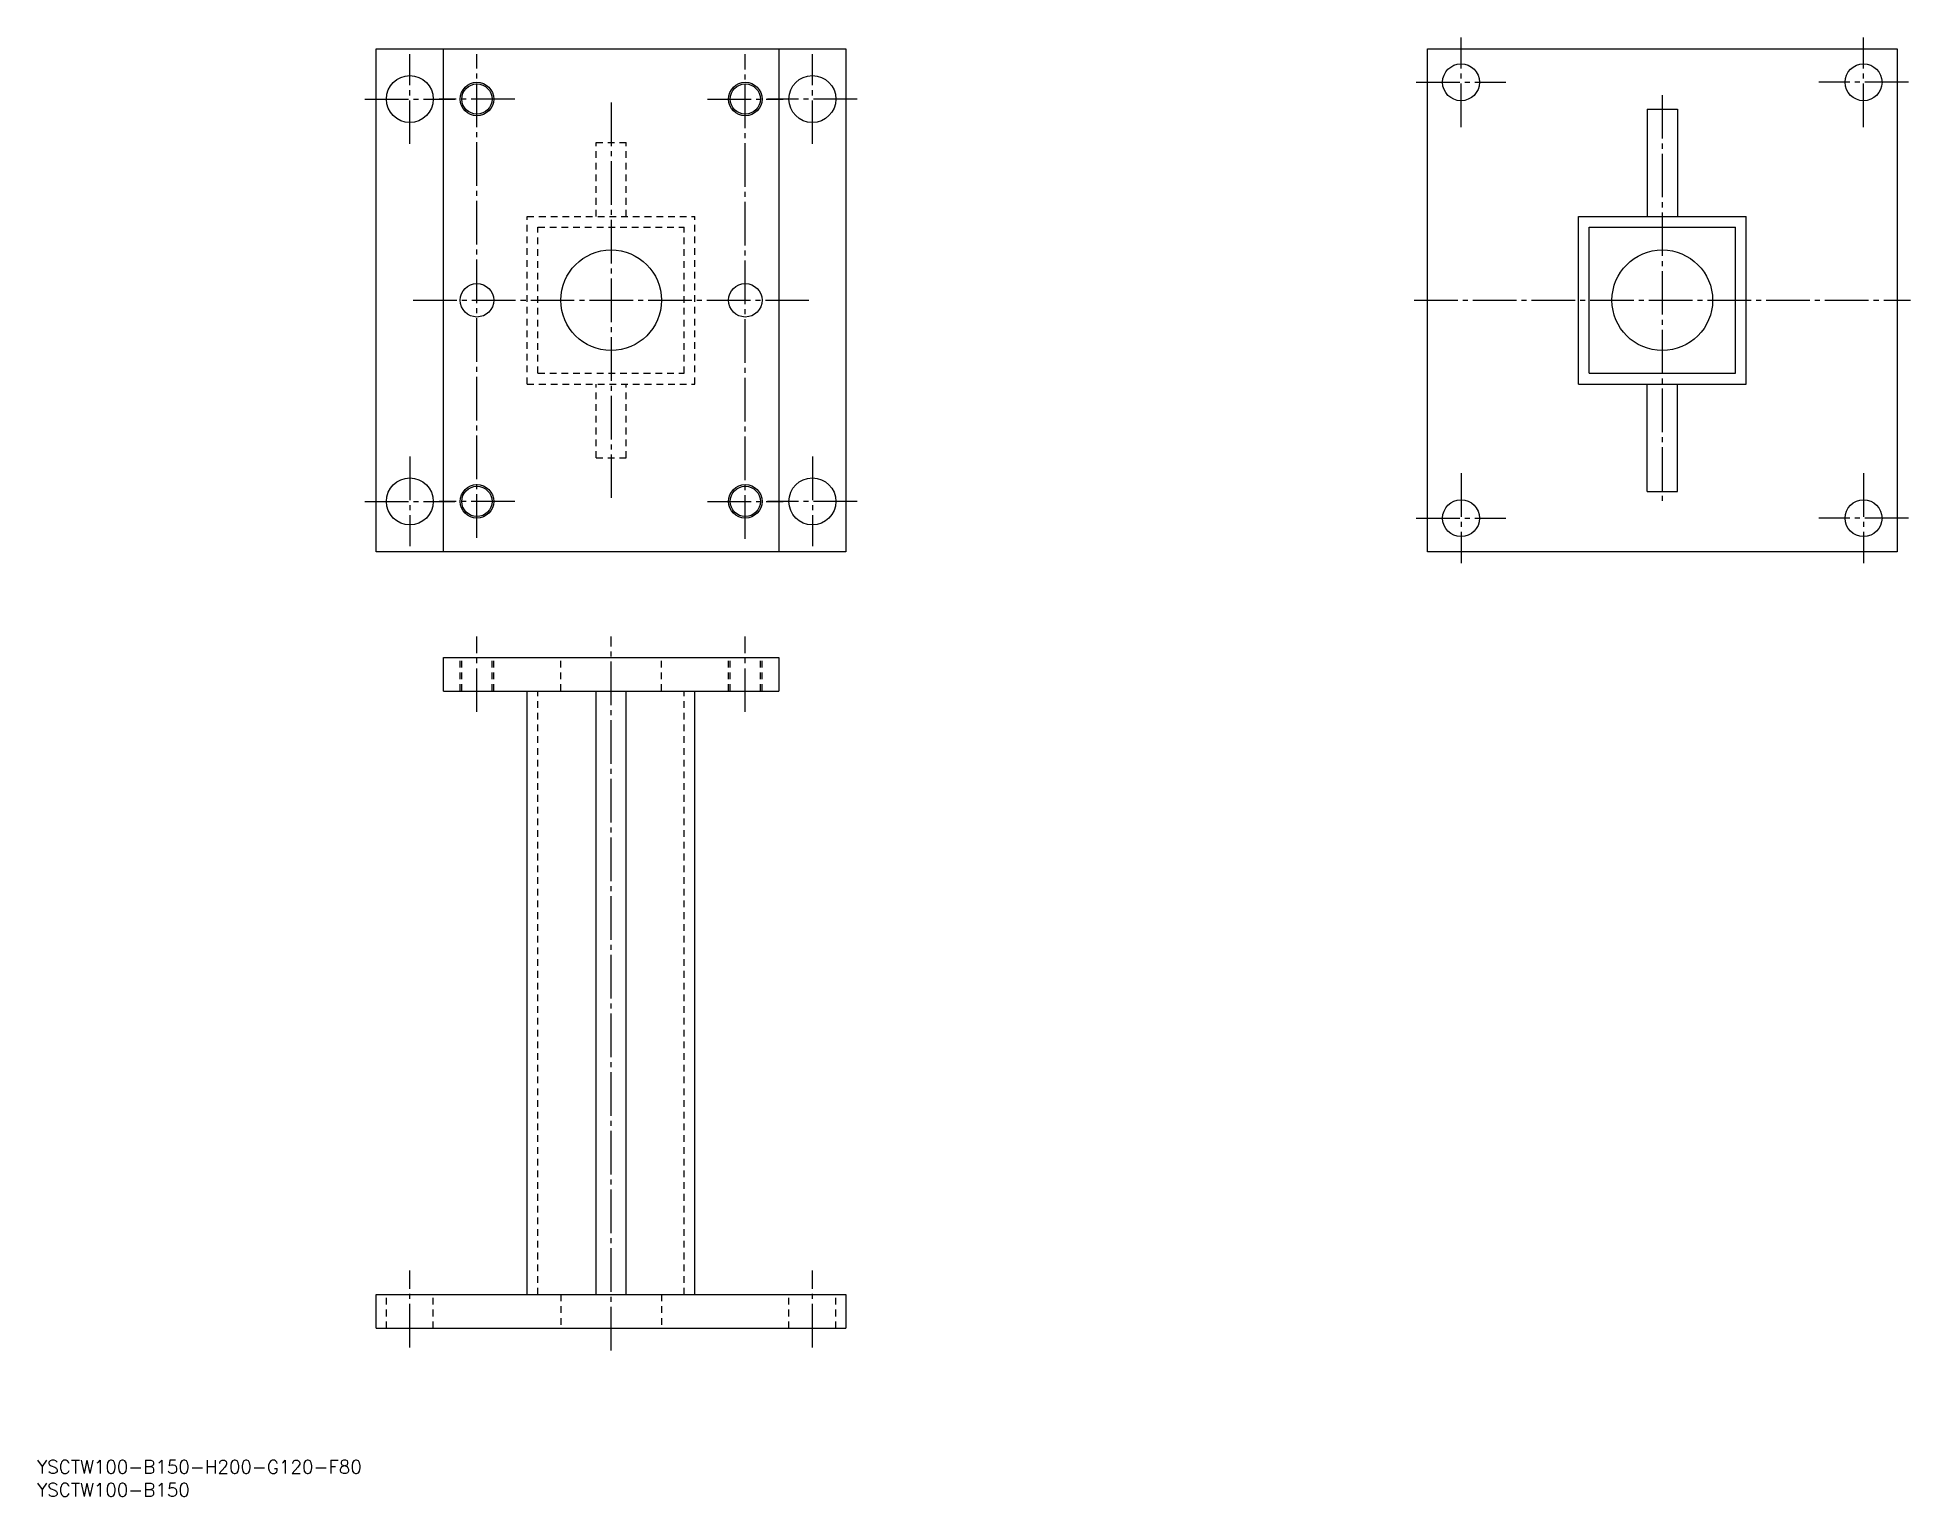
# Model space of a CAD drawing. Extents: x -43 to 515, y 105 to 540.
import ezdxf

# ---------------------------------------------------------------- set-up
doc = ezdxf.new("R2010")
doc.units = 0
doc.linetypes.add('CENTER', pattern=[17.5, 13, -1.5, 1.5, -1.5])
doc.linetypes.add('DASHED', pattern=[3.5, 2, -1.5])
doc.layers.get('0').update_dxf_attribs({"linetype": 'CONTINUOUS'})
doc.layers.add('CENTER', color=1, linetype='CENTER')
doc.styles.get("Standard").update_dxf_attribs({"font": 'txt.shx', "bigfont": '@extfont2.shx'})

msp = doc.modelspace()

# ---------------------------------------------------------------- linework, layer by layer
at = {"color": 7, "linetype": 'CONTINUOUS'}
for p, q in [((58, 536.6), (198, 536.6)), ((58, 386.6), (58, 536.6)), ((78, 386.6), (78, 536.6)), ((178, 536.6), (178, 386.6)), ((198, 536.6), (198, 386.6)), ((371.37, 386.6), (371.37, 536.6)), ((371.37, 536.6), (511.37, 536.6)), ((511.37, 536.6), (511.37, 386.6)), ((436.87, 518.6), (436.87, 486.6)), ((436.87, 518.6), (445.87, 518.6)), ((445.87, 518.6), (445.87, 486.6)), ((416.37, 486.6), (466.37, 486.6)), ((416.37, 436.6), (416.37, 486.6)), ((466.37, 436.6), (466.37, 486.6)), ((419.57, 483.4), (463.17, 483.4)), ((419.57, 439.8), (419.57, 483.4)), ((463.17, 439.8), (463.17, 483.4)), ((78, 461.6), (78, 461.6)), ((416.37, 436.6), (466.37, 436.6)), ((419.57, 439.8), (463.17, 439.8)), ((436.87, 404.6), (436.87, 436.6)), ((445.87, 404.6), (445.87, 436.6)), ((436.87, 404.6), (445.87, 404.6)), ((198, 386.6), (58, 386.6)), ((511.37, 386.6), (371.37, 386.6)), ((78, 345.05), (78, 355.05)), ((78, 355.05), (178, 355.05)), ((178, 355.05), (178, 345.05)), ((78, 345.05), (178, 345.05)), ((58, 155.05), (58, 165.05)), ((58, 165.05), (198, 165.05)), ((198, 165.05), (198, 155.05)), ((58, 155.05), (198, 155.05))]:
    msp.add_line(p, q, dxfattribs=at)
at = {"color": 3, "linetype": 'DASHED'}
for p, q in [((123.5, 508.6), (132.5, 508.6)), ((123.5, 486.6), (123.5, 508.6)), ((132.5, 486.6), (132.5, 508.6)), ((103, 436.6), (103, 486.6)), ((103, 486.6), (153, 486.6)), ((153, 436.6), (153, 486.6)), ((106.2, 439.8), (106.2, 483.4)), ((106.2, 483.4), (149.8, 483.4)), ((149.8, 439.8), (149.8, 483.4)), ((103, 436.6), (153, 436.6)), ((106.2, 439.8), (149.8, 439.8)), ((123.5, 414.6), (123.5, 436.6)), ((132.5, 414.6), (132.5, 436.6)), ((123.5, 414.6), (132.5, 414.6)), ((83, 345.05), (83, 355.05)), ((83.49, 345.05), (83.49, 355.05)), ((92.51, 345.05), (92.51, 355.05)), ((93, 345.05), (93, 355.05)), ((113, 345.05), (113, 355.05)), ((143, 345.05), (143, 355.05)), ((163, 345.05), (163, 355.05)), ((163.49, 345.05), (163.49, 355.05)), ((172.51, 345.05), (172.51, 355.05)), ((173, 345.05), (173, 355.05)), ((106.2, 165.05), (106.2, 345.05)), ((149.8, 165.05), (149.8, 345.05)), ((61, 155.05), (61, 165.05)), ((75, 155.05), (75, 165.05)), ((113, 165.05), (113, 155.05)), ((143, 165.05), (143, 155.05)), ((181, 155.05), (181, 165.05)), ((195, 155.05), (195, 165.05))]:
    msp.add_line(p, q, dxfattribs=at)
at = {"color": 7}
for p, q in [((103, 165.05), (103, 345.05)), ((123.5, 165.05), (123.5, 345.05)), ((132.5, 165.05), (132.5, 345.05)), ((153, 165.05), (153, 345.05))]:
    msp.add_line(p, q, dxfattribs=at)
at = {"color": 7, "linetype": 'CONTINUOUS'}
for centre, radius in [((381.37, 526.6), 5.5), ((501.37, 526.6), 5.5), ((68, 521.6), 7), ((88, 521.6), 4.51), ((168, 521.6), 4.51), ((188, 521.6), 7), ((128, 461.6), 15), ((441.37, 461.6), 15), ((68, 401.6), 7), ((188, 401.6), 7), ((88, 401.6), 4.51), ((168, 401.6), 4.51), ((381.37, 396.6), 5.5), ((501.37, 396.6), 5.5)]:
    msp.add_circle(centre, radius, dxfattribs=at)
at = {"color": 3, "linetype": 'CONTINUOUS'}
for centre in [(88, 521.6), (168, 521.6), (88, 461.6), (168, 461.6), (88, 401.6), (168, 401.6)]:
    msp.add_circle(centre, 5, dxfattribs=at)
at = {"layer": 'CENTER', "color": 1, "linetype": 'CENTER'}
for p, q in [((381.37, 513.21), (381.37, 539.98)), ((501.37, 513.21), (501.37, 539.98)), ((68, 508.21), (68, 534.98)), ((88, 390.75), (88, 534.98)), ((168, 390.46), (168, 534.98)), ((188, 508.21), (188, 534.98)), ((367.99, 526.6), (394.75, 526.6)), ((514.75, 526.6), (487.99, 526.6)), ((54.62, 521.6), (81.38, 521.6)), ((99.28, 521.6), (76.72, 521.6)), ((128, 520.56), (128, 402.63)), ((156.72, 521.6), (179.28, 521.6)), ((201.38, 521.6), (174.62, 521.6)), ((441.37, 522.8), (441.37, 400.39)), ((69.03, 461.6), (186.97, 461.6)), ((367.37, 461.6), (515.37, 461.6)), ((68, 414.98), (68, 388.21)), ((188, 414.98), (188, 388.21)), ((381.37, 409.98), (381.37, 383.21)), ((501.37, 409.98), (501.37, 383.21)), ((54.62, 401.6), (81.38, 401.6)), ((99.28, 401.6), (76.72, 401.6)), ((156.72, 401.6), (179.28, 401.6)), ((156.72, 401.6), (179.28, 401.6)), ((201.38, 401.6), (174.62, 401.6)), ((367.99, 396.6), (394.75, 396.6)), ((514.75, 396.6), (487.99, 396.6)), ((88, 338.81), (88, 361.3)), ((128, 148.34), (128, 361.3)), ((168, 338.81), (168, 361.3)), ((68, 149.24), (68, 172.19)), ((188, 149.24), (188, 172.19))]:
    msp.add_line(p, q, dxfattribs=at)

# ---------------------------------------------------------------- texts
at = {"color": 7, "linetype": 'CONTINUOUS'}
for s, p in [('YSCTW100-B150-H200-G120-F80', (-43.18, 111.64)), ('YSCTW100-B150', (-43.18, 104.8))]:
    msp.add_text(s, height=4, dxfattribs=at).set_placement(p)

doc.saveas('drawing.dxf')
